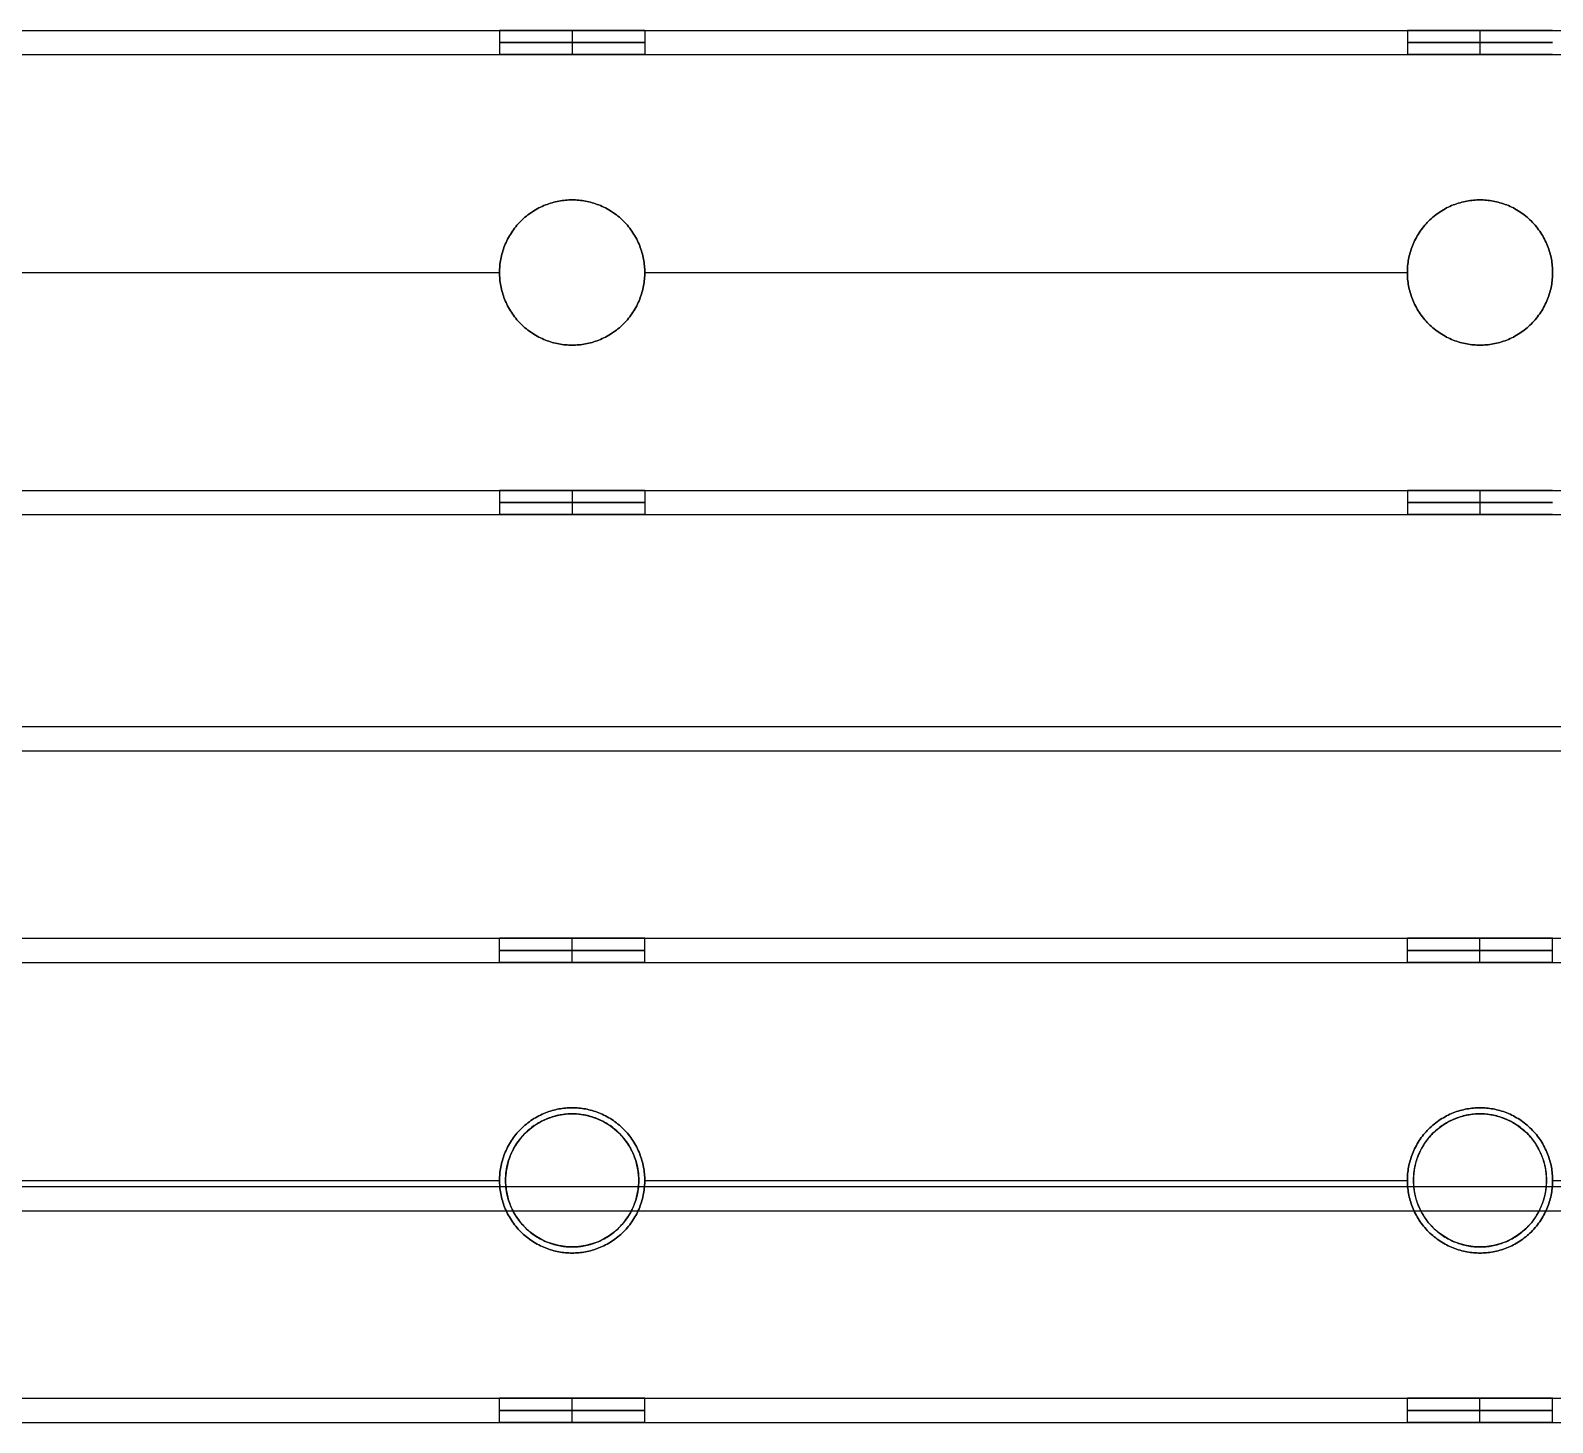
# Model space of a CAD drawing. Header units: millimetres. Extents: x -6529 to 809, y -8611 to 207.
# Drawn here: x -381.2 to -255.5, y -508.1 to -393.1 of the extents above; entities that cross this region are included whole.
import ezdxf

# ---------------------------------------------------------------- set-up
doc = ezdxf.new("R2010")
doc.units = ezdxf.units.MM
doc.header["$MEASUREMENT"] = 0
doc.layers.add('platen', color=7, linetype='Continuous', true_color=0x007f00)
doc.layers.add('staal', color=5, linetype='Continuous', true_color=0x0000ff)

# ---------------------------------------------------------------- blocks, each defined once
blk = doc.blocks.new('plaat base')
at = {"layer": 'platen'}
for p, q in [((58, -600), (1258, -600)), ((58, -600, 18), (1258, -600, 18))]:
    blk.add_line(p, q, dxfattribs=at)
blk = doc.blocks.new('top plaat')
at = {"layer": 'platen'}
for p, q in [((0, -618), (1316, -618)), ((0, -618, 18), (1316, -618, 18)), ((170.5, -650), (170.5, -650, 18)), ((245.5, -650), (245.5, -650, 18)), ((165, -655.5), (165, -655.5, 18)), ((176, -655.5), (176, -655.5, 18)), ((240, -655.5), (240, -655.5, 18)), ((251, -655.5), (251, -655.5, 18)), ((170.5, -661), (170.5, -661, 18)), ((245.5, -661), (245.5, -661, 18))]:
    blk.add_line(p, q, dxfattribs=at)
for centre in [(170.5, -655.5, 9), (245.5, -655.5, 9)]:
    blk.add_circle(centre, 5.5, dxfattribs=at)
for points, knots in [([(170.5, -650), (176, -650), (176, -655.5), (176, -661), (170.5, -661), (165, -661), (165, -655.5), (165, -650), (170.5, -650)], [0, 0, 0, 9.424778, 9.424778, 18.849556, 18.849556, 28.274334, 28.274334, 37.699112, 37.699112, 37.699112]), ([(170.5, -650, 18), (176, -650, 18), (176, -655.5, 18), (176, -661, 18), (170.5, -661, 18), (165, -661, 18), (165, -655.5, 18), (165, -650, 18), (170.5, -650, 18)], [0, 0, 0, 9.424778, 9.424778, 18.849556, 18.849556, 28.274334, 28.274334, 37.699112, 37.699112, 37.699112]), ([(245.5, -650), (251, -650), (251, -655.5), (251, -661), (245.5, -661), (240, -661), (240, -655.5), (240, -650), (245.5, -650)], [-37.699112, -37.699112, -37.699112, -28.274334, -28.274334, -18.849556, -18.849556, -9.424778, -9.424778, 0, 0, 0]), ([(245.5, -650, 18), (251, -650, 18), (251, -655.5, 18), (251, -661, 18), (245.5, -661, 18), (240, -661, 18), (240, -655.5, 18), (240, -650, 18), (245.5, -650, 18)], [-37.699112, -37.699112, -37.699112, -28.274334, -28.274334, -18.849556, -18.849556, -9.424778, -9.424778, 0, 0, 0])]:
    blk.add_rational_spline(points, [1, 0.707106781187, 1, 0.707106781187, 1, 0.707106781187, 1, 0.707106781187, 1], degree=2, knots=knots, dxfattribs=at)

msp = doc.modelspace()

# ---------------------------------------------------------------- linework, layer by layer
at = {"layer": 'staal'}
for p, q in [((-342.47, -393.13, 696), (-342.47, -395.13, 696)), ((-336.47, -393.13, 702), (-336.47, -395.13, 702)), ((-336.47, -393.13, 690), (-336.47, -395.13, 690)), ((-330.47, -393.13, 696), (-330.47, -395.13, 696)), ((-267.47, -393.13, 696), (-267.47, -395.13, 696)), ((-261.47, -393.13, 702), (-261.47, -395.13, 702)), ((-261.47, -393.13, 690), (-261.47, -395.13, 690)), ((-336.47, -407.13, 678), (-336.47, -407.13, 676)), ((-336.47, -407.13, 716), (-336.47, -407.13, 714)), ((-261.47, -407.13, 678), (-261.47, -407.13, 676)), ((-261.47, -407.13, 716), (-261.47, -407.13, 714)), ((-342.47, -413.13, 678), (-342.47, -413.13, 676)), ((-342.47, -413.13, 716), (-342.47, -413.13, 714)), ((-330.47, -413.13, 678), (-330.47, -413.13, 676)), ((-330.47, -413.13, 716), (-330.47, -413.13, 714)), ((-267.47, -413.13, 678), (-267.47, -413.13, 676)), ((-267.47, -413.13, 716), (-267.47, -413.13, 714)), ((-336.47, -419.13, 678), (-336.47, -419.13, 676)), ((-336.47, -419.13, 716), (-336.47, -419.13, 714)), ((-261.47, -419.13, 678), (-261.47, -419.13, 676)), ((-261.47, -419.13, 716), (-261.47, -419.13, 714)), ((-342.47, -431.13, 696), (-342.47, -433.13, 696)), ((-336.47, -431.13, 702), (-336.47, -433.13, 702)), ((-336.47, -431.13, 690), (-336.47, -433.13, 690)), ((-330.47, -431.13, 696), (-330.47, -433.13, 696)), ((-267.47, -431.13, 696), (-267.47, -433.13, 696)), ((-261.47, -431.13, 702), (-261.47, -433.13, 702)), ((-261.47, -431.13, 690), (-261.47, -433.13, 690)), ((-342.47, -470.13, 20), (-342.47, -468.13, 20)), ((-336.47, -470.13, 26), (-336.47, -468.13, 26)), ((-336.47, -470.13, 14), (-336.47, -468.13, 14)), ((-330.47, -470.13, 20), (-330.47, -468.13, 20)), ((-267.47, -470.13, 20), (-267.47, -468.13, 20)), ((-261.47, -470.13, 26), (-261.47, -468.13, 26)), ((-261.47, -470.13, 14), (-261.47, -468.13, 14)), ((-255.47, -470.13, 20), (-255.47, -468.13, 20)), ((-336.47, -482.13, 2), (-336.47, -482.13)), ((-336.47, -482.13, 40), (-336.47, -482.13, 38)), ((-261.47, -482.13, 2), (-261.47, -482.13)), ((-261.47, -482.13, 40), (-261.47, -482.13, 38)), ((-342.47, -488.13, 2), (-342.47, -488.13)), ((-342.47, -488.13, 40), (-342.47, -488.13, 38)), ((-330.47, -488.13, 2), (-330.47, -488.13)), ((-330.47, -488.13, 40), (-330.47, -488.13, 38)), ((-267.47, -488.13, 2), (-267.47, -488.13)), ((-267.47, -488.13, 40), (-267.47, -488.13, 38)), ((-255.47, -488.13, 2), (-255.47, -488.13)), ((-255.47, -488.13, 40), (-255.47, -488.13, 38)), ((-336.47, -494.13, 2), (-336.47, -494.13)), ((-336.47, -494.13, 40), (-336.47, -494.13, 38)), ((-261.47, -494.13, 2), (-261.47, -494.13)), ((-261.47, -494.13, 40), (-261.47, -494.13, 38)), ((-342.47, -508.13, 20), (-342.47, -506.13, 20)), ((-336.47, -508.13, 26), (-336.47, -506.13, 26)), ((-336.47, -508.13, 14), (-336.47, -506.13, 14)), ((-330.47, -508.13, 20), (-330.47, -506.13, 20)), ((-267.47, -508.13, 20), (-267.47, -506.13, 20)), ((-261.47, -508.13, 26), (-261.47, -506.13, 26)), ((-261.47, -508.13, 14), (-261.47, -506.13, 14)), ((-255.47, -508.13, 20), (-255.47, -506.13, 20))]:
    msp.add_line(p, q, dxfattribs=at)
for points in [[(-466.97, -393.13, 676), (-149.22, -393.13, 676), (168.53, -393.13, 676)], [(-466.97, -393.13, 716), (-149.22, -393.13, 716), (168.53, -393.13, 716)], [(-405.47, -393.13, 696), (-373.97, -393.13, 696), (-342.47, -393.13, 696)], [(-330.47, -393.13, 696), (-298.97, -393.13, 696), (-267.47, -393.13, 696)], [(-466.97, -395.13, 678), (-149.22, -395.13, 678), (168.53, -395.13, 678)], [(-466.97, -395.13, 714), (-149.22, -395.13, 714), (168.53, -395.13, 714)], [(-405.47, -395.13, 696), (-373.97, -395.13, 696), (-342.47, -395.13, 696)], [(-330.47, -395.13, 696), (-298.97, -395.13, 696), (-267.47, -395.13, 696)], [(-405.47, -413.13, 676), (-373.97, -413.13, 676), (-342.47, -413.13, 676)], [(-405.47, -413.13, 716), (-373.97, -413.13, 716), (-342.47, -413.13, 716)], [(-405.47, -413.13, 678), (-373.97, -413.13, 678), (-342.47, -413.13, 678)], [(-405.47, -413.13, 714), (-373.97, -413.13, 714), (-342.47, -413.13, 714)], [(-330.47, -413.13, 676), (-298.97, -413.13, 676), (-267.47, -413.13, 676)], [(-330.47, -413.13, 716), (-298.97, -413.13, 716), (-267.47, -413.13, 716)], [(-330.47, -413.13, 678), (-298.97, -413.13, 678), (-267.47, -413.13, 678)], [(-330.47, -413.13, 714), (-298.97, -413.13, 714), (-267.47, -413.13, 714)], [(-466.97, -431.13, 678), (-149.22, -431.13, 678), (168.53, -431.13, 678)], [(-466.97, -431.13, 714), (-149.22, -431.13, 714), (168.53, -431.13, 714)], [(-405.47, -431.13, 696), (-373.97, -431.13, 696), (-342.47, -431.13, 696)], [(-330.47, -431.13, 696), (-298.97, -431.13, 696), (-267.47, -431.13, 696)], [(-466.97, -433.13, 676), (-149.22, -433.13, 676), (168.53, -433.13, 676)], [(-466.97, -433.13, 716), (-149.22, -433.13, 716), (168.53, -433.13, 716)], [(-405.47, -433.13, 696), (-373.97, -433.13, 696), (-342.47, -433.13, 696)], [(-330.47, -433.13, 696), (-298.97, -433.13, 696), (-267.47, -433.13, 696)], [(-466.97, -450.63, 40), (-157.97, -450.63, 40), (151.03, -450.63, 40)], [(-466.97, -450.63), (-157.97, -450.63), (151.03, -450.63)], [(-466.97, -452.63, 2), (-157.97, -452.63, 2), (151.03, -452.63, 2)], [(-466.97, -452.63, 38), (-157.97, -452.63, 38), (151.03, -452.63, 38)], [(-466.97, -468.13), (-149.22, -468.13), (168.53, -468.13)], [(-466.97, -468.13, 40), (-149.22, -468.13, 40), (168.53, -468.13, 40)], [(-405.47, -468.13, 20), (-373.97, -468.13, 20), (-342.47, -468.13, 20)], [(-330.47, -468.13, 20), (-298.97, -468.13, 20), (-267.47, -468.13, 20)], [(-466.97, -470.13, 2), (-149.22, -470.13, 2), (168.53, -470.13, 2)], [(-466.97, -470.13, 38), (-149.22, -470.13, 38), (168.53, -470.13, 38)], [(-405.47, -470.13, 20), (-373.97, -470.13, 20), (-342.47, -470.13, 20)], [(-330.47, -470.13, 20), (-298.97, -470.13, 20), (-267.47, -470.13, 20)], [(-466.97, -488.63, 2), (-157.97, -488.63, 2), (151.03, -488.63, 2)], [(-466.97, -488.63, 38), (-157.97, -488.63, 38), (151.03, -488.63, 38)], [(-405.47, -488.13), (-373.97, -488.13), (-342.47, -488.13)], [(-405.47, -488.13, 40), (-373.97, -488.13, 40), (-342.47, -488.13, 40)], [(-405.47, -488.13, 2), (-373.97, -488.13, 2), (-342.47, -488.13, 2)], [(-405.47, -488.13, 38), (-373.97, -488.13, 38), (-342.47, -488.13, 38)], [(-330.47, -488.13), (-298.97, -488.13), (-267.47, -488.13)], [(-330.47, -488.13, 40), (-298.97, -488.13, 40), (-267.47, -488.13, 40)], [(-330.47, -488.13, 2), (-298.97, -488.13, 2), (-267.47, -488.13, 2)], [(-330.47, -488.13, 38), (-298.97, -488.13, 38), (-267.47, -488.13, 38)], [(-255.47, -488.13), (-223.97, -488.13), (-192.47, -488.13)], [(-466.97, -490.63, 40), (-157.97, -490.63, 40), (151.03, -490.63, 40)], [(-466.97, -490.63), (-157.97, -490.63), (151.03, -490.63)], [(-466.97, -506.13, 2), (-149.22, -506.13, 2), (168.53, -506.13, 2)], [(-466.97, -506.13, 38), (-149.22, -506.13, 38), (168.53, -506.13, 38)], [(-405.47, -506.13, 20), (-373.97, -506.13, 20), (-342.47, -506.13, 20)], [(-330.47, -506.13, 20), (-298.97, -506.13, 20), (-267.47, -506.13, 20)], [(-466.97, -508.13), (-149.22, -508.13), (168.53, -508.13)], [(-466.97, -508.13, 40), (-149.22, -508.13, 40), (168.53, -508.13, 40)], [(-405.47, -508.13, 20), (-373.97, -508.13, 20), (-342.47, -508.13, 20)], [(-330.47, -508.13, 20), (-298.97, -508.13, 20), (-267.47, -508.13, 20)]]:
    msp.add_open_spline(points, degree=2, dxfattribs=at)
for points, weights, knots in [([(-336.47, -393.13, 702), (-330.47, -393.13, 702), (-330.47, -393.13, 696), (-330.47, -393.13, 690), (-336.47, -393.13, 690), (-342.47, -393.13, 690), (-342.47, -393.13, 696), (-342.47, -393.13, 702), (-336.47, -393.13, 702)], [1, 0.707106781187, 1, 0.707106781187, 1, 0.707106781187, 1, 0.707106781187, 1], [0, 0, 0, 7.853982, 7.853982, 15.707963, 15.707963, 23.561945, 23.561945, 31.415927, 31.415927, 31.415927]), ([(-261.47, -393.13, 702), (-255.47, -393.13, 702), (-255.47, -393.13, 696), (-255.47, -393.13, 690), (-261.47, -393.13, 690), (-267.47, -393.13, 690), (-267.47, -393.13, 696), (-267.47, -393.13, 702), (-261.47, -393.13, 702)], [1, 0.707106781187, 1, 0.707106781187, 1, 0.707106781187, 1, 0.707106781187, 1], [0, 0, 0, 7.853982, 7.853982, 15.707963, 15.707963, 23.561945, 23.561945, 31.415927, 31.415927, 31.415927]), ([(-336.47, -394.13, 702), (-330.47, -394.13, 702), (-330.47, -394.13, 696), (-330.47, -394.13, 690), (-336.47, -394.13, 690), (-342.47, -394.13, 690), (-342.47, -394.13, 696), (-342.47, -394.13, 702), (-336.47, -394.13, 702)], [1, 0.707106781187, 1, 0.707106781187, 1, 0.707106781187, 1, 0.707106781187, 1], [0, 0, 0, 7.853982, 7.853982, 15.707963, 15.707963, 23.561945, 23.561945, 31.415927, 31.415927, 31.415927]), ([(-261.47, -394.13, 702), (-255.47, -394.13, 702), (-255.47, -394.13, 696), (-255.47, -394.13, 690), (-261.47, -394.13, 690), (-267.47, -394.13, 690), (-267.47, -394.13, 696), (-267.47, -394.13, 702), (-261.47, -394.13, 702)], [1, 0.707106781187, 1, 0.707106781187, 1, 0.707106781187, 1, 0.707106781187, 1], [0, 0, 0, 7.853982, 7.853982, 15.707963, 15.707963, 23.561945, 23.561945, 31.415927, 31.415927, 31.415927]), ([(-336.47, -395.13, 702), (-342.47, -395.13, 702), (-342.47, -395.13, 696), (-342.47, -395.13, 690), (-336.47, -395.13, 690), (-330.47, -395.13, 690), (-330.47, -395.13, 696), (-330.47, -395.13, 702), (-336.47, -395.13, 702)], [1, 0.707106781187, 1, 0.707106781187, 1, 0.707106781187, 1, 0.707106781187, 1], [-31.415927, -31.415927, -31.415927, -23.561945, -23.561945, -15.707963, -15.707963, -7.853982, -7.853982, 0, 0, 0]), ([(-261.47, -395.13, 702), (-267.47, -395.13, 702), (-267.47, -395.13, 696), (-267.47, -395.13, 690), (-261.47, -395.13, 690), (-255.47, -395.13, 690), (-255.47, -395.13, 696), (-255.47, -395.13, 702), (-261.47, -395.13, 702)], [1, 0.707106781187, 1, 0.707106781187, 1, 0.707106781187, 1, 0.707106781187, 1], [-31.415927, -31.415927, -31.415927, -23.561945, -23.561945, -15.707963, -15.707963, -7.853982, -7.853982, 0, 0, 0]), ([(-336.47, -419.13, 676), (-342.47, -419.13, 676), (-342.47, -413.13, 676), (-342.47, -407.13, 676), (-336.47, -407.13, 676), (-330.47, -407.13, 676), (-330.47, -413.13, 676), (-330.47, -419.13, 676), (-336.47, -419.13, 676)], [1, 0.707106781187, 1, 0.707106781187, 1, 0.707106781187, 1, 0.707106781187, 1], [-31.415927, -31.415927, -31.415927, -23.561945, -23.561945, -15.707963, -15.707963, -7.853982, -7.853982, 0, 0, 0]), ([(-336.47, -419.13, 716), (-330.47, -419.13, 716), (-330.47, -413.13, 716), (-330.47, -407.13, 716), (-336.47, -407.13, 716), (-342.47, -407.13, 716), (-342.47, -413.13, 716), (-342.47, -419.13, 716), (-336.47, -419.13, 716)], [1, 0.707106781187, 1, 0.707106781187, 1, 0.707106781187, 1, 0.707106781187, 1], [0, 0, 0, 7.853982, 7.853982, 15.707963, 15.707963, 23.561945, 23.561945, 31.415927, 31.415927, 31.415927]), ([(-336.47, -419.13, 678), (-330.47, -419.13, 678), (-330.47, -413.13, 678), (-330.47, -407.13, 678), (-336.47, -407.13, 678), (-342.47, -407.13, 678), (-342.47, -413.13, 678), (-342.47, -419.13, 678), (-336.47, -419.13, 678)], [1, 0.707106781187, 1, 0.707106781187, 1, 0.707106781187, 1, 0.707106781187, 1], [0, 0, 0, 7.853982, 7.853982, 15.707963, 15.707963, 23.561945, 23.561945, 31.415927, 31.415927, 31.415927]), ([(-336.47, -419.13, 714), (-342.47, -419.13, 714), (-342.47, -413.13, 714), (-342.47, -407.13, 714), (-336.47, -407.13, 714), (-330.47, -407.13, 714), (-330.47, -413.13, 714), (-330.47, -419.13, 714), (-336.47, -419.13, 714)], [1, 0.707106781187, 1, 0.707106781187, 1, 0.707106781187, 1, 0.707106781187, 1], [-31.415927, -31.415927, -31.415927, -23.561945, -23.561945, -15.707963, -15.707963, -7.853982, -7.853982, 0, 0, 0]), ([(-336.47, -419.13, 677), (-330.47, -419.13, 677), (-330.47, -413.13, 677), (-330.47, -407.13, 677), (-336.47, -407.13, 677), (-342.47, -407.13, 677), (-342.47, -413.13, 677), (-342.47, -419.13, 677), (-336.47, -419.13, 677)], [1, 0.707106781187, 1, 0.707106781187, 1, 0.707106781187, 1, 0.707106781187, 1], [0, 0, 0, 7.853982, 7.853982, 15.707963, 15.707963, 23.561945, 23.561945, 31.415927, 31.415927, 31.415927]), ([(-336.47, -419.13, 715), (-330.47, -419.13, 715), (-330.47, -413.13, 715), (-330.47, -407.13, 715), (-336.47, -407.13, 715), (-342.47, -407.13, 715), (-342.47, -413.13, 715), (-342.47, -419.13, 715), (-336.47, -419.13, 715)], [1, 0.707106781187, 1, 0.707106781187, 1, 0.707106781187, 1, 0.707106781187, 1], [0, 0, 0, 7.853982, 7.853982, 15.707963, 15.707963, 23.561945, 23.561945, 31.415927, 31.415927, 31.415927]), ([(-261.47, -419.13, 676), (-267.47, -419.13, 676), (-267.47, -413.13, 676), (-267.47, -407.13, 676), (-261.47, -407.13, 676), (-255.47, -407.13, 676), (-255.47, -413.13, 676), (-255.47, -419.13, 676), (-261.47, -419.13, 676)], [1, 0.707106781187, 1, 0.707106781187, 1, 0.707106781187, 1, 0.707106781187, 1], [-31.415927, -31.415927, -31.415927, -23.561945, -23.561945, -15.707963, -15.707963, -7.853982, -7.853982, 0, 0, 0]), ([(-261.47, -419.13, 716), (-255.47, -419.13, 716), (-255.47, -413.13, 716), (-255.47, -407.13, 716), (-261.47, -407.13, 716), (-267.47, -407.13, 716), (-267.47, -413.13, 716), (-267.47, -419.13, 716), (-261.47, -419.13, 716)], [1, 0.707106781187, 1, 0.707106781187, 1, 0.707106781187, 1, 0.707106781187, 1], [0, 0, 0, 7.853982, 7.853982, 15.707963, 15.707963, 23.561945, 23.561945, 31.415927, 31.415927, 31.415927]), ([(-261.47, -419.13, 678), (-255.47, -419.13, 678), (-255.47, -413.13, 678), (-255.47, -407.13, 678), (-261.47, -407.13, 678), (-267.47, -407.13, 678), (-267.47, -413.13, 678), (-267.47, -419.13, 678), (-261.47, -419.13, 678)], [1, 0.707106781187, 1, 0.707106781187, 1, 0.707106781187, 1, 0.707106781187, 1], [0, 0, 0, 7.853982, 7.853982, 15.707963, 15.707963, 23.561945, 23.561945, 31.415927, 31.415927, 31.415927]), ([(-261.47, -419.13, 714), (-267.47, -419.13, 714), (-267.47, -413.13, 714), (-267.47, -407.13, 714), (-261.47, -407.13, 714), (-255.47, -407.13, 714), (-255.47, -413.13, 714), (-255.47, -419.13, 714), (-261.47, -419.13, 714)], [1, 0.707106781187, 1, 0.707106781187, 1, 0.707106781187, 1, 0.707106781187, 1], [-31.415927, -31.415927, -31.415927, -23.561945, -23.561945, -15.707963, -15.707963, -7.853982, -7.853982, 0, 0, 0]), ([(-261.47, -419.13, 677), (-255.47, -419.13, 677), (-255.47, -413.13, 677), (-255.47, -407.13, 677), (-261.47, -407.13, 677), (-267.47, -407.13, 677), (-267.47, -413.13, 677), (-267.47, -419.13, 677), (-261.47, -419.13, 677)], [1, 0.707106781187, 1, 0.707106781187, 1, 0.707106781187, 1, 0.707106781187, 1], [0, 0, 0, 7.853982, 7.853982, 15.707963, 15.707963, 23.561945, 23.561945, 31.415927, 31.415927, 31.415927]), ([(-261.47, -419.13, 715), (-255.47, -419.13, 715), (-255.47, -413.13, 715), (-255.47, -407.13, 715), (-261.47, -407.13, 715), (-267.47, -407.13, 715), (-267.47, -413.13, 715), (-267.47, -419.13, 715), (-261.47, -419.13, 715)], [1, 0.707106781187, 1, 0.707106781187, 1, 0.707106781187, 1, 0.707106781187, 1], [0, 0, 0, 7.853982, 7.853982, 15.707963, 15.707963, 23.561945, 23.561945, 31.415927, 31.415927, 31.415927]), ([(-336.47, -431.13, 702), (-330.47, -431.13, 702), (-330.47, -431.13, 696), (-330.47, -431.13, 690), (-336.47, -431.13, 690), (-342.47, -431.13, 690), (-342.47, -431.13, 696), (-342.47, -431.13, 702), (-336.47, -431.13, 702)], [1, 0.707106781187, 1, 0.707106781187, 1, 0.707106781187, 1, 0.707106781187, 1], [0, 0, 0, 7.853982, 7.853982, 15.707963, 15.707963, 23.561945, 23.561945, 31.415927, 31.415927, 31.415927]), ([(-261.47, -431.13, 702), (-255.47, -431.13, 702), (-255.47, -431.13, 696), (-255.47, -431.13, 690), (-261.47, -431.13, 690), (-267.47, -431.13, 690), (-267.47, -431.13, 696), (-267.47, -431.13, 702), (-261.47, -431.13, 702)], [0.999999860338, 0.707106851018, 1, 0.707106781187, 1, 0.707106781187, 1, 0.707106851018, 0.999999860338], [0, 0, 0, 7.853981, 7.853981, 15.707963, 15.707963, 23.561946, 23.561946, 31.415927, 31.415927, 31.415927]), ([(-336.47, -432.13, 702), (-330.47, -432.13, 702), (-330.47, -432.13, 696), (-330.47, -432.13, 690), (-336.47, -432.13, 690), (-342.47, -432.13, 690), (-342.47, -432.13, 696), (-342.47, -432.13, 702), (-336.47, -432.13, 702)], [1, 0.707106781187, 1, 0.707106781187, 1, 0.707106781187, 1, 0.707106781187, 1], [0, 0, 0, 7.853982, 7.853982, 15.707963, 15.707963, 23.561945, 23.561945, 31.415927, 31.415927, 31.415927]), ([(-261.47, -432.13, 702), (-255.47, -432.13, 702), (-255.47, -432.13, 696), (-255.47, -432.13, 690), (-261.47, -432.13, 690), (-267.47, -432.13, 690), (-267.47, -432.13, 696), (-267.47, -432.13, 702), (-261.47, -432.13, 702)], [1, 0.707106781187, 1, 0.707106781187, 1, 0.707106781187, 1, 0.707106781187, 1], [0, 0, 0, 7.853982, 7.853982, 15.707963, 15.707963, 23.561945, 23.561945, 31.415927, 31.415927, 31.415927]), ([(-336.47, -433.13, 702), (-342.47, -433.13, 702), (-342.47, -433.13, 696), (-342.47, -433.13, 690), (-336.47, -433.13, 690), (-330.47, -433.13, 690), (-330.47, -433.13, 696), (-330.47, -433.13, 702), (-336.47, -433.13, 702)], [1, 0.707106781187, 1, 0.707106781187, 1, 0.707106781187, 1, 0.707106781187, 1], [-31.415927, -31.415927, -31.415927, -23.561945, -23.561945, -15.707963, -15.707963, -7.853982, -7.853982, 0, 0, 0]), ([(-261.47, -433.13, 702), (-267.47, -433.13, 702), (-267.47, -433.13, 696), (-267.47, -433.13, 690), (-261.47, -433.13, 690), (-255.47, -433.13, 690), (-255.47, -433.13, 696), (-255.47, -433.13, 702), (-261.47, -433.13, 702)], [1, 0.707106781187, 1, 0.707106781187, 1, 0.707106781187, 1, 0.707106781187, 1], [-31.415927, -31.415927, -31.415927, -23.561945, -23.561945, -15.707963, -15.707963, -7.853982, -7.853982, 0, 0, 0]), ([(-336.47, -468.13, 26), (-342.47, -468.13, 26), (-342.47, -468.13, 20), (-342.47, -468.13, 14), (-336.47, -468.13, 14), (-330.47, -468.13, 14), (-330.47, -468.13, 20), (-330.47, -468.13, 26), (-336.47, -468.13, 26)], [1, 0.707106781187, 1, 0.707106781187, 1, 0.707106781187, 1, 0.707106781187, 1], [-31.415927, -31.415927, -31.415927, -23.561945, -23.561945, -15.707963, -15.707963, -7.853982, -7.853982, 0, 0, 0]), ([(-261.47, -468.13, 26), (-267.47, -468.13, 26), (-267.47, -468.13, 20), (-267.47, -468.13, 14), (-261.47, -468.13, 14), (-255.47, -468.13, 14), (-255.47, -468.13, 20), (-255.47, -468.13, 26), (-261.47, -468.13, 26)], [1, 0.707106781187, 1, 0.707106781187, 1, 0.707106781187, 1, 0.707106781187, 1], [-31.415927, -31.415927, -31.415927, -23.561945, -23.561945, -15.707963, -15.707963, -7.853982, -7.853982, 0, 0, 0]), ([(-336.47, -469.13, 26), (-330.47, -469.13, 26), (-330.47, -469.13, 20), (-330.47, -469.13, 14), (-336.47, -469.13, 14), (-342.47, -469.13, 14), (-342.47, -469.13, 20), (-342.47, -469.13, 26), (-336.47, -469.13, 26)], [1, 0.707106781187, 1, 0.707106781187, 1, 0.707106781187, 1, 0.707106781187, 1], [0, 0, 0, 7.853982, 7.853982, 15.707963, 15.707963, 23.561945, 23.561945, 31.415927, 31.415927, 31.415927]), ([(-336.47, -470.13, 26), (-330.47, -470.13, 26), (-330.47, -470.13, 20), (-330.47, -470.13, 14), (-336.47, -470.13, 14), (-342.47, -470.13, 14), (-342.47, -470.13, 20), (-342.47, -470.13, 26), (-336.47, -470.13, 26)], [1, 0.707106781187, 1, 0.707106781187, 1, 0.707106781187, 1, 0.707106781187, 1], [0, 0, 0, 7.853982, 7.853982, 15.707963, 15.707963, 23.561945, 23.561945, 31.415927, 31.415927, 31.415927]), ([(-261.47, -469.13, 26), (-255.47, -469.13, 26), (-255.47, -469.13, 20), (-255.47, -469.13, 14), (-261.47, -469.13, 14), (-267.47, -469.13, 14), (-267.47, -469.13, 20), (-267.47, -469.13, 26), (-261.47, -469.13, 26)], [1, 0.707106781187, 1, 0.707106781187, 1, 0.707106781187, 1, 0.707106781187, 1], [0, 0, 0, 7.853982, 7.853982, 15.707963, 15.707963, 23.561945, 23.561945, 31.415927, 31.415927, 31.415927]), ([(-261.47, -470.13, 26), (-255.47, -470.13, 26), (-255.47, -470.13, 20), (-255.47, -470.13, 14), (-261.47, -470.13, 14), (-267.47, -470.13, 14), (-267.47, -470.13, 20), (-267.47, -470.13, 26), (-261.47, -470.13, 26)], [0.999999860338, 0.707106851018, 1, 0.707106781187, 1, 0.707106781187, 1, 0.707106851018, 0.999999860338], [0, 0, 0, 7.853981, 7.853981, 15.707963, 15.707963, 23.561946, 23.561946, 31.415927, 31.415927, 31.415927]), ([(-336.47, -482.13), (-342.47, -482.13), (-342.47, -488.13), (-342.47, -494.13), (-336.47, -494.13), (-330.47, -494.13), (-330.47, -488.13), (-330.47, -482.13), (-336.47, -482.13)], [1, 0.707106781187, 1, 0.707106781187, 1, 0.707106781187, 1, 0.707106781187, 1], [-31.415927, -31.415927, -31.415927, -23.561945, -23.561945, -15.707963, -15.707963, -7.853982, -7.853982, 0, 0, 0]), ([(-336.47, -482.13, 40), (-330.47, -482.13, 40), (-330.47, -488.13, 40), (-330.47, -494.13, 40), (-336.47, -494.13, 40), (-342.47, -494.13, 40), (-342.47, -488.13, 40), (-342.47, -482.13, 40), (-336.47, -482.13, 40)], [1, 0.707106781187, 1, 0.707106781187, 1, 0.707106781187, 1, 0.707106781187, 1], [0, 0, 0, 7.853982, 7.853982, 15.707963, 15.707963, 23.561945, 23.561945, 31.415927, 31.415927, 31.415927]), ([(-336.47, -482.13, 2), (-330.47, -482.13, 2), (-330.47, -488.13, 2), (-330.47, -494.13, 2), (-336.47, -494.13, 2), (-342.47, -494.13, 2), (-342.47, -488.13, 2), (-342.47, -482.13, 2), (-336.47, -482.13, 2)], [1, 0.707106781187, 1, 0.707106781187, 1, 0.707106781187, 1, 0.707106781187, 1], [0, 0, 0, 7.853982, 7.853982, 15.707963, 15.707963, 23.561945, 23.561945, 31.415927, 31.415927, 31.415927]), ([(-336.47, -482.13, 38), (-342.47, -482.13, 38), (-342.47, -488.13, 38), (-342.47, -494.13, 38), (-336.47, -494.13, 38), (-330.47, -494.13, 38), (-330.47, -488.13, 38), (-330.47, -482.13, 38), (-336.47, -482.13, 38)], [1, 0.707106781187, 1, 0.707106781187, 1, 0.707106781187, 1, 0.707106781187, 1], [-31.415927, -31.415927, -31.415927, -23.561945, -23.561945, -15.707963, -15.707963, -7.853982, -7.853982, 0, 0, 0]), ([(-336.47, -482.13, 1), (-330.47, -482.13, 1), (-330.47, -488.13, 1), (-330.47, -494.13, 1), (-336.47, -494.13, 1), (-342.47, -494.13, 1), (-342.47, -488.13, 1), (-342.47, -482.13, 1), (-336.47, -482.13, 1)], [1, 0.707106781187, 1, 0.707106781187, 1, 0.707106781187, 1, 0.707106781187, 1], [0, 0, 0, 7.853982, 7.853982, 15.707963, 15.707963, 23.561945, 23.561945, 31.415927, 31.415927, 31.415927]), ([(-336.47, -482.13, 39), (-330.47, -482.13, 39), (-330.47, -488.13, 39), (-330.47, -494.13, 39), (-336.47, -494.13, 39), (-342.47, -494.13, 39), (-342.47, -488.13, 39), (-342.47, -482.13, 39), (-336.47, -482.13, 39)], [1, 0.707106781187, 1, 0.707106781187, 1, 0.707106781187, 1, 0.707106781187, 1], [0, 0, 0, 7.853982, 7.853982, 15.707963, 15.707963, 23.561945, 23.561945, 31.415927, 31.415927, 31.415927]), ([(-261.47, -482.13), (-267.47, -482.13), (-267.47, -488.13), (-267.47, -494.13), (-261.47, -494.13), (-255.47, -494.13), (-255.47, -488.13), (-255.47, -482.13), (-261.47, -482.13)], [1, 0.707106781187, 1, 0.707106781187, 1, 0.707106781187, 1, 0.707106781187, 1], [-31.415927, -31.415927, -31.415927, -23.561945, -23.561945, -15.707963, -15.707963, -7.853982, -7.853982, 0, 0, 0]), ([(-261.47, -482.13, 40), (-255.47, -482.13, 40), (-255.47, -488.13, 40), (-255.47, -494.13, 40), (-261.47, -494.13, 40), (-267.47, -494.13, 40), (-267.47, -488.13, 40), (-267.47, -482.13, 40), (-261.47, -482.13, 40)], [1, 0.707106781187, 1, 0.707106781187, 1, 0.707106781187, 1, 0.707106781187, 1], [0, 0, 0, 7.853982, 7.853982, 15.707963, 15.707963, 23.561945, 23.561945, 31.415927, 31.415927, 31.415927]), ([(-261.47, -482.13, 2), (-255.47, -482.13, 2), (-255.47, -488.13, 2), (-255.47, -494.13, 2), (-261.47, -494.13, 2), (-267.47, -494.13, 2), (-267.47, -488.13, 2), (-267.47, -482.13, 2), (-261.47, -482.13, 2)], [1, 0.707106781187, 1, 0.707106781187, 1, 0.707106781187, 1, 0.707106781187, 1], [0, 0, 0, 7.853982, 7.853982, 15.707963, 15.707963, 23.561945, 23.561945, 31.415927, 31.415927, 31.415927]), ([(-261.47, -482.13, 38), (-267.47, -482.13, 38), (-267.47, -488.13, 38), (-267.47, -494.13, 38), (-261.47, -494.13, 38), (-255.47, -494.13, 38), (-255.47, -488.13, 38), (-255.47, -482.13, 38), (-261.47, -482.13, 38)], [1, 0.707106781187, 1, 0.707106781187, 1, 0.707106781187, 1, 0.707106781187, 1], [-31.415927, -31.415927, -31.415927, -23.561945, -23.561945, -15.707963, -15.707963, -7.853982, -7.853982, 0, 0, 0]), ([(-261.47, -482.13, 1), (-255.47, -482.13, 1), (-255.47, -488.13, 1), (-255.47, -494.13, 1), (-261.47, -494.13, 1), (-267.47, -494.13, 1), (-267.47, -488.13, 1), (-267.47, -482.13, 1), (-261.47, -482.13, 1)], [1, 0.707106781187, 1, 0.707106781187, 1, 0.707106781187, 1, 0.707106781187, 1], [0, 0, 0, 7.853982, 7.853982, 15.707963, 15.707963, 23.561945, 23.561945, 31.415927, 31.415927, 31.415927]), ([(-261.47, -482.13, 39), (-255.47, -482.13, 39), (-255.47, -488.13, 39), (-255.47, -494.13, 39), (-261.47, -494.13, 39), (-267.47, -494.13, 39), (-267.47, -488.13, 39), (-267.47, -482.13, 39), (-261.47, -482.13, 39)], [1, 0.707106781187, 1, 0.707106781187, 1, 0.707106781187, 1, 0.707106781187, 1], [0, 0, 0, 7.853982, 7.853982, 15.707963, 15.707963, 23.561945, 23.561945, 31.415927, 31.415927, 31.415927]), ([(-336.47, -506.13, 26), (-342.47, -506.13, 26), (-342.47, -506.13, 20), (-342.47, -506.13, 14), (-336.47, -506.13, 14), (-330.47, -506.13, 14), (-330.47, -506.13, 20), (-330.47, -506.13, 26), (-336.47, -506.13, 26)], [1, 0.707106781187, 1, 0.707106781187, 1, 0.707106781187, 1, 0.707106781187, 1], [-31.415927, -31.415927, -31.415927, -23.561945, -23.561945, -15.707963, -15.707963, -7.853982, -7.853982, 0, 0, 0]), ([(-261.47, -506.13, 26), (-267.47, -506.13, 26), (-267.47, -506.13, 20), (-267.47, -506.13, 14), (-261.47, -506.13, 14), (-255.47, -506.13, 14), (-255.47, -506.13, 20), (-255.47, -506.13, 26), (-261.47, -506.13, 26)], [1, 0.707106781187, 1, 0.707106781187, 1, 0.707106781187, 1, 0.707106781187, 1], [-31.415927, -31.415927, -31.415927, -23.561945, -23.561945, -15.707963, -15.707963, -7.853982, -7.853982, 0, 0, 0]), ([(-336.47, -507.13, 26), (-330.47, -507.13, 26), (-330.47, -507.13, 20), (-330.47, -507.13, 14), (-336.47, -507.13, 14), (-342.47, -507.13, 14), (-342.47, -507.13, 20), (-342.47, -507.13, 26), (-336.47, -507.13, 26)], [1, 0.707106781187, 1, 0.707106781187, 1, 0.707106781187, 1, 0.707106781187, 1], [0, 0, 0, 7.853982, 7.853982, 15.707963, 15.707963, 23.561945, 23.561945, 31.415927, 31.415927, 31.415927]), ([(-261.47, -507.13, 26), (-255.47, -507.13, 26), (-255.47, -507.13, 20), (-255.47, -507.13, 14), (-261.47, -507.13, 14), (-267.47, -507.13, 14), (-267.47, -507.13, 20), (-267.47, -507.13, 26), (-261.47, -507.13, 26)], [1, 0.707106781187, 1, 0.707106781187, 1, 0.707106781187, 1, 0.707106781187, 1], [0, 0, 0, 7.853982, 7.853982, 15.707963, 15.707963, 23.561945, 23.561945, 31.415927, 31.415927, 31.415927]), ([(-336.47, -508.13, 26), (-330.47, -508.13, 26), (-330.47, -508.13, 20), (-330.47, -508.13, 14), (-336.47, -508.13, 14), (-342.47, -508.13, 14), (-342.47, -508.13, 20), (-342.47, -508.13, 26), (-336.47, -508.13, 26)], [1, 0.707106781187, 1, 0.707106781187, 1, 0.707106781187, 1, 0.707106781187, 1], [0, 0, 0, 7.853982, 7.853982, 15.707963, 15.707963, 23.561945, 23.561945, 31.415927, 31.415927, 31.415927]), ([(-261.47, -508.13, 26), (-255.47, -508.13, 26), (-255.47, -508.13, 20), (-255.47, -508.13, 14), (-261.47, -508.13, 14), (-267.47, -508.13, 14), (-267.47, -508.13, 20), (-267.47, -508.13, 26), (-261.47, -508.13, 26)], [1, 0.707106781187, 1, 0.707106781187, 1, 0.707106781187, 1, 0.707106781187, 1], [0, 0, 0, 7.853982, 7.853982, 15.707963, 15.707963, 23.561945, 23.561945, 31.415927, 31.415927, 31.415927])]:
    msp.add_rational_spline(points, weights, degree=2, knots=knots, dxfattribs=at)

# ---------------------------------------------------------------- block references
at = {"layer": 'platen'}
for name, p in [('plaat base', (-506.97, 149.37, 40)), ('top plaat', (-506.97, 167.37, 716))]:
    msp.add_blockref(name, p, dxfattribs=at)

doc.saveas('drawing.dxf')
